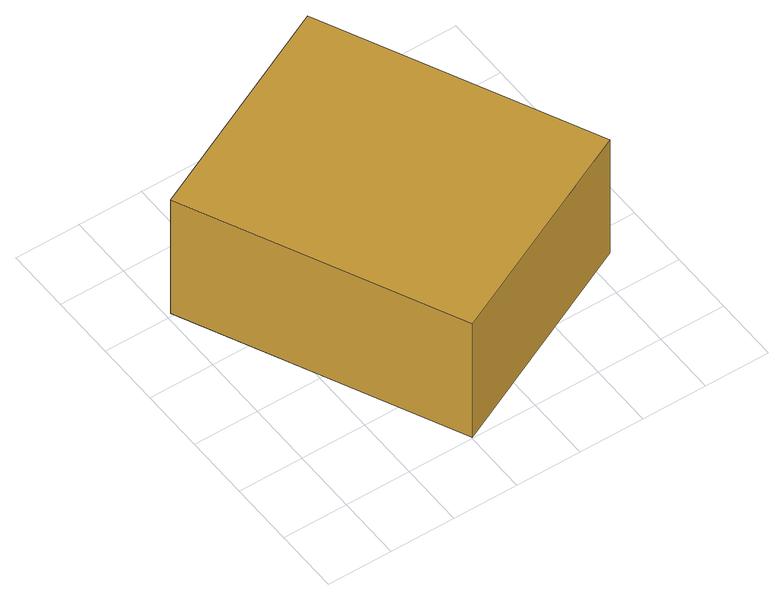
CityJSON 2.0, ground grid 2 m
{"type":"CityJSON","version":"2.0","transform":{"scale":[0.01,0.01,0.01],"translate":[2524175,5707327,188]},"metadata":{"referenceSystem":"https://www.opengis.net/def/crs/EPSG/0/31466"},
"CityObjects":{
"cityfurniture1":{"type":"CityFurniture","attributes":{"function":"1520"},"geometry":[{"type":"Solid","lod":"1","boundaries":[[[[0,1,2,3]],[[4,5,6,7]],[[0,4,7,1]],[[1,7,6,2]],[[2,6,5,3]],[[3,5,4,0]]]]}]}
},
"vertices":[
[15,810,22],[677,1129,22],[1066,322,22],[402,3,22],[15,810,461],[402,3,461],[1066,322,461],[677,1129,461]
]}
